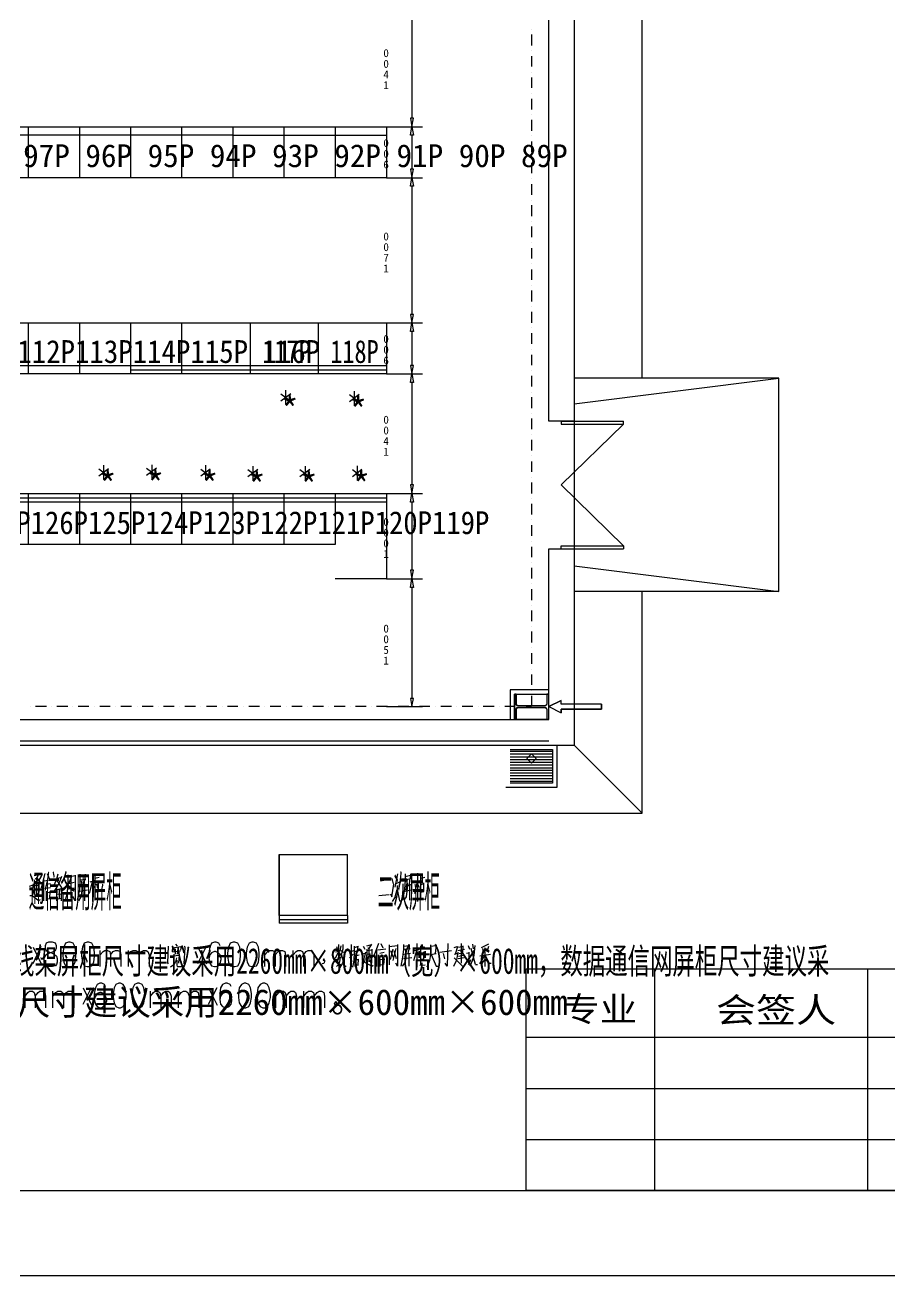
# Model space of a CAD drawing. Header units: metres. Extents: x 17 to 1264, y 17 to 859.
# Drawn here: x 346.4 to 633.8, y 16.9 to 432.6 of the extents above; entities that cross this region are included whole.
import ezdxf

# ---------------------------------------------------------------- set-up
doc = ezdxf.new("R2010")
doc.units = ezdxf.units.M
for name, color, linetype in [('LINES', 7, 'Continuous'), ('POLYLINES', 4, 'Continuous'), ('RECTS', 7, 'Continuous'), ('TEXTS', 3, 'Continuous')]:
    doc.layers.add(name, color=color, linetype=linetype)

msp = doc.modelspace()

# ---------------------------------------------------------------- linework, layer by layer
at = {"layer": 'LINES'}
for p, q in [((528.91, 797.9), (528.91, 193.25)), ((551.51, 315.22), (551.51, 798.05)), ((520.41, 300.96), (520.41, 509.33)), ((528.91, 509.33), (528.91, 300.96)), ((474.91, 435.6), (474.91, 401.62)), ((514.65, 431.14), (514.65, 431.14)), ((514.65, 429.41), (514.65, 425.81)), ((514.65, 424.08), (514.65, 424.08)), ((514.65, 422.21), (514.65, 418.75)), ((514.65, 416.88), (514.65, 416.88)), ((514.65, 415.15), (514.65, 411.7)), ((514.65, 409.82), (514.65, 409.82)), ((514.65, 408.1), (514.65, 404.5)), ((514.65, 402.77), (514.65, 402.77)), ((514.65, 401.04), (514.65, 397.44)), ((347.47, 396), (330.47, 396)), ((364.46, 396), (347.47, 396)), ((381.45, 396), (364.46, 396)), ((398.44, 396), (381.45, 396)), ((415.43, 396), (398.44, 396)), ((415.43, 396), (466.55, 396)), ((466.55, 398.74), (478.51, 398.74)), ((474.91, 396), (474.91, 384.62)), ((514.65, 395.71), (514.65, 395.71)), ((514.65, 393.84), (514.65, 390.38)), ((514.65, 388.66), (514.65, 388.66)), ((514.65, 386.78), (514.65, 383.33)), ((466.55, 381.74), (478.51, 381.74)), ((474.91, 379.01), (474.91, 336.38)), ((514.65, 381.46), (514.65, 381.46)), ((514.65, 379.73), (514.65, 376.13)), ((514.65, 374.4), (514.65, 374.4)), ((514.65, 372.67), (514.65, 369.07)), ((514.65, 367.34), (514.65, 367.34)), ((514.65, 365.62), (514.65, 362.02)), ((514.65, 360.29), (514.65, 360.29)), ((514.65, 358.42), (514.65, 354.96)), ((514.65, 353.23), (514.65, 353.23)), ((514.65, 351.36), (514.65, 347.9)), ((514.65, 346.03), (514.65, 346.03)), ((514.65, 344.3), (514.65, 340.7)), ((514.65, 338.98), (514.65, 338.98)), ((514.65, 337.25), (514.65, 333.65)), ((466.55, 333.65), (478.51, 333.65)), ((474.91, 330.77), (474.91, 319.39)), ((514.65, 331.92), (514.65, 331.92)), ((514.65, 330.19), (514.65, 326.59)), ((514.65, 324.86), (514.65, 324.86)), ((514.65, 322.99), (514.65, 319.54)), ((330.47, 319.39), (347.47, 319.39)), ((347.47, 319.39), (364.46, 319.39)), ((364.46, 319.39), (381.45, 319.39)), ((381.45, 319.39), (398.44, 319.39)), ((381.45, 318.02), (398.44, 318.02)), ((398.44, 319.39), (421.19, 319.39)), ((398.44, 318.02), (421.19, 318.02)), ((421.19, 319.39), (443.8, 319.39)), ((421.19, 318.02), (443.8, 318.02)), ((443.8, 319.39), (466.55, 319.39)), ((443.8, 318.02), (466.55, 318.02)), ((466.55, 316.66), (478.51, 316.66)), ((514.65, 317.66), (514.65, 317.66)), ((474.91, 313.78), (474.91, 279.79)), ((514.65, 315.94), (514.65, 312.48)), ((596.87, 315.22), (528.91, 315.22)), ((528.91, 306.72), (596.87, 315.22)), ((596.87, 244.37), (596.87, 315.22)), ((431.42, 310.03), (434.73, 307.58)), ((434.73, 310.03), (431.42, 307.58)), ((433, 311.18), (433, 306.43)), ((454.17, 309.74), (457.48, 307.3)), ((457.48, 309.74), (454.17, 307.3)), ((455.75, 310.9), (455.75, 306)), ((514.65, 310.61), (514.65, 310.61)), ((514.65, 308.88), (514.65, 305.28)), ((514.65, 303.55), (514.65, 303.55)), ((514.65, 301.82), (514.65, 298.22)), ((528.91, 300.96), (520.41, 300.96)), ((524.59, 300.96), (545.32, 300.96)), ((524.59, 300.96), (524.59, 299.95)), ((524.59, 299.95), (545.32, 299.95)), ((545.32, 299.95), (545.32, 300.96)), ((514.65, 296.5), (514.65, 296.5)), ((514.65, 294.77), (514.65, 291.17)), ((514.65, 289.44), (514.65, 289.44)), ((514.65, 287.57), (514.65, 284.11)), ((370.94, 285.12), (374.11, 282.67)), ((374.11, 285.12), (370.94, 282.67)), ((372.52, 286.27), (372.52, 281.52)), ((386.78, 285.26), (390.09, 282.82)), ((390.09, 285.26), (386.78, 282.82)), ((388.51, 286.42), (388.51, 281.52)), ((404.78, 284.98), (407.95, 282.67)), ((407.95, 284.98), (404.78, 282.67)), ((406.36, 286.27), (406.36, 281.38)), ((420.47, 284.83), (423.79, 282.38)), ((423.79, 284.83), (420.47, 282.38)), ((422.06, 285.98), (422.06, 281.09)), ((437.75, 284.83), (441.07, 282.38)), ((441.07, 284.83), (437.75, 282.38)), ((439.48, 285.98), (439.48, 281.09)), ((455.18, 284.83), (458.35, 282.38)), ((458.35, 284.83), (455.18, 282.38)), ((456.76, 286.13), (456.76, 281.23)), ((514.65, 282.24), (514.65, 282.24)), ((514.65, 280.51), (514.65, 276.91)), ((330.47, 275.47), (347.47, 275.47)), ((347.47, 275.47), (364.46, 275.47)), ((364.46, 275.47), (381.45, 275.47)), ((381.45, 275.47), (398.44, 275.47)), ((398.44, 275.47), (415.43, 275.47)), ((415.43, 275.47), (432.43, 275.47)), ((432.43, 275.47), (449.42, 275.47)), ((449.42, 275.47), (466.55, 275.47)), ((466.55, 276.91), (478.51, 276.91)), ((514.65, 275.18), (514.65, 275.18)), ((347.47, 274.03), (330.47, 274.03)), ((364.46, 274.03), (347.47, 274.03)), ((381.45, 274.03), (364.46, 274.03)), ((398.44, 274.03), (381.45, 274.03)), ((415.43, 274.03), (398.44, 274.03)), ((432.43, 274.03), (415.43, 274.03)), ((449.42, 274.03), (432.43, 274.03)), ((466.55, 274.03), (449.42, 274.03)), ((474.91, 274.03), (474.91, 251.42)), ((514.65, 273.46), (514.65, 269.86)), ((514.65, 268.13), (514.65, 268.13)), ((514.65, 266.4), (514.65, 262.8)), ((514.65, 261.07), (514.65, 261.07)), ((514.65, 259.2), (514.65, 255.74)), ((520.41, 201.74), (520.41, 258.48)), ((520.41, 258.48), (528.91, 258.48)), ((524.59, 259.49), (545.32, 259.49)), ((524.59, 258.48), (524.59, 259.49)), ((524.59, 258.48), (545.32, 258.48)), ((528.91, 258.48), (528.91, 193.25)), ((545.32, 259.49), (545.32, 258.48)), ((514.65, 254.02), (514.65, 254.02)), ((514.65, 252.14), (514.65, 248.69)), ((528.91, 252.86), (596.87, 244.37)), ((466.55, 248.54), (478.51, 248.54)), ((474.91, 245.66), (474.91, 208.8)), ((514.65, 246.82), (514.65, 246.82)), ((514.65, 245.09), (514.65, 241.49)), ((596.87, 244.37), (528.91, 244.37)), ((551.51, 170.64), (551.51, 244.37)), ((514.65, 239.76), (514.65, 239.76)), ((514.65, 238.03), (514.65, 234.43)), ((514.65, 232.7), (514.65, 232.7)), ((514.65, 230.98), (514.65, 227.38)), ((514.65, 225.65), (514.65, 225.65)), ((514.65, 223.78), (514.65, 220.32)), ((514.65, 218.45), (514.65, 218.45)), ((514.65, 216.72), (514.65, 213.26)), ((509.03, 201.74), (509.03, 210.24)), ((509.03, 210.24), (509.61, 210.24)), ((509.61, 210.24), (509.61, 206.93)), ((514.65, 211.39), (514.65, 211.39)), ((514.65, 209.66), (514.65, 206.06)), ((520.41, 210.24), (519.83, 210.24)), ((519.83, 210.24), (519.83, 206.93)), ((520.41, 201.74), (520.41, 210.24)), ((520.41, 206.06), (524.59, 208.08)), ((348.19, 206.06), (348.19, 206.06)), ((353.51, 206.06), (349.91, 206.06)), ((355.24, 206.06), (355.24, 206.06)), ((360.57, 206.06), (356.97, 206.06)), ((362.3, 206.06), (362.3, 206.06)), ((367.63, 206.06), (364.03, 206.06)), ((369.35, 206.06), (369.35, 206.06)), ((374.68, 206.06), (371.23, 206.06)), ((376.55, 206.06), (376.55, 206.06)), ((381.74, 206.06), (378.28, 206.06)), ((383.61, 206.06), (383.61, 206.06)), ((388.94, 206.06), (385.34, 206.06)), ((390.67, 206.06), (390.67, 206.06)), ((395.99, 206.06), (392.39, 206.06)), ((397.72, 206.06), (397.72, 206.06)), ((403.05, 206.06), (399.45, 206.06)), ((404.78, 206.06), (404.78, 206.06)), ((410.11, 206.06), (406.65, 206.06)), ((411.98, 206.06), (411.98, 206.06)), ((417.16, 206.06), (413.71, 206.06)), ((419.03, 206.06), (419.03, 206.06)), ((424.36, 206.06), (420.76, 206.06)), ((426.09, 206.06), (426.09, 206.06)), ((431.42, 206.06), (427.82, 206.06)), ((433.15, 206.06), (433.15, 206.06)), ((438.47, 206.06), (435.02, 206.06)), ((440.2, 206.06), (440.2, 206.06)), ((445.53, 206.06), (442.07, 206.06)), ((447.4, 206.06), (447.4, 206.06)), ((452.73, 206.06), (449.13, 206.06)), ((454.46, 206.06), (454.46, 206.06)), ((459.79, 206.06), (456.19, 206.06)), ((461.51, 206.06), (461.51, 206.06)), ((466.84, 206.06), (463.24, 206.06)), ((466.55, 206.06), (478.51, 206.06)), ((468.57, 206.06), (468.57, 206.06)), ((473.9, 206.06), (470.44, 206.06)), ((475.63, 206.06), (475.63, 206.06)), ((480.95, 206.06), (477.5, 206.06)), ((482.83, 206.06), (482.83, 206.06)), ((488.15, 206.06), (484.55, 206.06)), ((489.88, 206.06), (489.88, 206.06)), ((495.21, 206.06), (491.61, 206.06)), ((496.94, 206.06), (496.94, 206.06)), ((502.27, 206.06), (498.67, 206.06)), ((503.99, 206.06), (503.99, 206.06)), ((509.32, 206.06), (505.87, 206.06)), ((509.61, 205.2), (509.61, 201.74)), ((510.19, 206.35), (519.26, 206.35)), ((510.19, 205.78), (519.26, 205.78)), ((511.19, 206.06), (511.19, 206.06)), ((514.65, 206.06), (512.92, 206.06)), ((519.83, 205.2), (519.83, 201.74)), ((520.41, 206.06), (524.59, 204.05)), ((537.98, 206.93), (537.98, 205.2)), ((140.54, 201.74), (520.41, 201.74)), ((509.61, 201.74), (509.03, 201.74)), ((519.83, 201.74), (520.41, 201.74)), ((132.04, 193.25), (528.91, 193.25)), ((174.52, 194.69), (520.41, 194.69)), ((528.91, 193.25), (551.51, 170.64)), ((507.59, 191.23), (521.71, 191.23)), ((507.59, 190.37), (521.71, 190.37)), ((507.59, 189.36), (521.71, 189.36)), ((507.59, 188.5), (521.71, 188.5)), ((507.59, 187.63), (521.71, 187.63)), ((507.59, 186.77), (521.71, 186.77)), ((507.59, 185.76), (521.71, 185.76)), ((507.59, 184.9), (521.71, 184.9)), ((507.59, 184.03), (521.71, 184.03)), ((507.59, 183.17), (521.71, 183.17)), ((507.59, 182.16), (521.71, 182.16)), ((507.59, 181.3), (521.71, 181.3)), ((109.29, 170.64), (551.51, 170.64)), ((430.84, 156.96), (430.84, 134.06)), ((430.84, 136.66), (430.84, 156.96)), ((430.84, 156.96), (453.59, 156.96)), ((453.59, 136.66), (453.59, 156.96)), ((348.47, 149.76), (348.91, 148.46)), ((349.48, 149.9), (350.63, 150.19)), ((350.92, 150.48), (350.2, 148.75)), ((352.94, 150.62), (351.79, 145.87)), ((353.8, 150.62), (354.38, 148.9)), ((357.26, 150.34), (356.83, 148.75)), ((360.71, 149.47), (363.02, 149.9)), ((364.6, 149.62), (366.47, 150.05)), ((366.33, 148.75), (366.47, 150.34)), ((368.78, 150.62), (368.78, 141.26)), ((369.64, 149.9), (369.64, 141.84)), ((470.15, 150.48), (469.29, 146.02)), ((472.75, 149.62), (474.47, 150.05)), ((474.47, 148.9), (474.62, 150.48)), ((476.78, 150.77), (476.78, 141.26)), ((477.79, 149.9), (477.79, 141.98)), ((347.9, 146.45), (349.05, 146.88)), ((349.48, 148.46), (349.48, 143.57)), ((349.48, 147.89), (351.07, 148.32)), ((349.77, 146.59), (350.63, 146.74)), ((349.91, 149.18), (350.35, 148.18)), ((350.2, 148.03), (350.2, 143.42)), ((352.51, 148.75), (352.51, 141.55)), ((352.79, 148.18), (355.24, 148.61)), ((353.37, 147.02), (354.81, 147.31)), ((354.81, 145.87), (353.37, 145.58)), ((356.83, 148.75), (356.11, 146.88)), ((356.83, 149.04), (358.41, 149.33)), ((356.83, 145.15), (358.41, 145.58)), ((356.83, 145.58), (356.83, 141.55)), ((358.55, 145.73), (358.41, 141.55)), ((362.73, 145.73), (360.86, 145.44)), ((361, 147.31), (362.73, 147.74)), ((361.72, 142.27), (361.72, 149.62)), ((364.6, 148.46), (366.62, 148.75)), ((364.75, 146.45), (366.76, 147.02)), ((365.03, 148.18), (365.32, 146.88)), ((366.19, 148.46), (365.9, 146.74)), ((366.19, 146.74), (366.19, 141.55)), ((367.77, 144), (368.78, 147.89)), ((369.35, 148.18), (367.91, 147.74)), ((368.78, 147.17), (369.35, 145.87)), ((371.08, 149.33), (369.64, 148.9)), ((370.79, 147.02), (369.64, 146.88)), ((370.79, 144.58), (370.79, 147.31)), ((464.54, 148.18), (466.84, 148.61)), ((468.28, 148.9), (468.71, 147.17)), ((469.58, 147.31), (471.02, 147.89)), ((470.01, 146.59), (470.01, 145.3)), ((471.16, 148.18), (470.59, 146.3)), ((472.75, 148.46), (474.62, 148.9)), ((472.89, 146.45), (474.91, 147.02)), ((473.18, 148.18), (473.47, 146.88)), ((474.19, 148.46), (474.04, 146.74)), ((474.19, 146.74), (474.19, 141.7)), ((475.91, 144), (476.78, 147.89)), ((477.35, 148.18), (476.06, 147.89)), ((476.78, 147.17), (477.35, 146.02)), ((479.23, 149.33), (477.79, 148.9)), ((478.94, 147.17), (477.79, 146.88)), ((478.94, 144.58), (478.94, 147.46)), ((349.77, 145.15), (350.63, 145.44)), ((351.07, 141.7), (351.5, 141.98)), ((353.37, 144.72), (353.37, 141.55)), ((353.37, 144.14), (354.67, 144.43)), ((353.37, 142.13), (354.67, 142.27)), ((354.67, 144.72), (354.52, 142.27)), ((358.41, 142.27), (356.83, 141.98)), ((356.97, 143.71), (358.27, 143.86)), ((357.69, 145.3), (357.69, 142.27)), ((364.6, 144.72), (367.19, 145.15)), ((369.5, 141.84), (371.23, 142.13)), ((369.64, 144.43), (370.79, 144.58)), ((463.96, 143.28), (467.42, 143.57)), ((469.43, 142.85), (468.43, 141.26)), ((469.43, 142.85), (470.01, 145.3)), ((470.01, 145.3), (470.87, 141.55)), ((470.87, 141.55), (471.45, 141.55)), ((472.75, 144.72), (475.19, 145.3)), ((477.64, 141.98), (479.37, 142.13)), ((477.79, 144.43), (478.94, 144.58)), ((453.59, 136.66), (430.84, 136.66)), ((430.84, 135.36), (453.59, 135.36)), ((453.59, 134.06), (430.84, 134.06)), ((453.59, 136.66), (453.59, 134.06)), ((349.05, 120.67), (351.79, 126.43)), ((349.05, 126.14), (351.79, 120.53)), ((371.37, 119.66), (371.37, 124.99)), ((380.73, 119.66), (380.73, 124.99)), ((395.42, 126.29), (395.27, 124.56)), ((395.42, 125.86), (398.15, 126.29)), ((395.42, 124.56), (398.01, 124.85)), ((396.28, 125.57), (396.28, 123.84)), ((396.43, 127.15), (397, 126.43)), ((397.15, 125.71), (397, 123.84)), ((398.3, 126.43), (398.01, 125.14)), ((403.77, 120.67), (406.65, 126.43)), ((403.77, 126.14), (406.65, 120.53)), ((426.09, 119.66), (426.09, 124.99)), ((435.45, 119.66), (435.45, 124.99)), ((449.56, 124.56), (451.58, 124.99)), ((449.85, 126.29), (450.28, 125.14)), ((450.57, 127.01), (450.57, 123.12)), ((451.29, 126.58), (451, 124.85)), ((454.31, 124.56), (455.61, 124.99)), ((457.05, 126.29), (455.75, 125.86)), ((457.05, 124.85), (455.75, 124.56)), ((456.91, 124.85), (457.05, 126.43)), ((458.78, 126.43), (459.35, 125.42)), ((459.93, 126.58), (461.23, 126.86)), ((459.93, 125.42), (459.93, 121.39)), ((459.93, 124.99), (461.66, 125.28)), ((460.36, 126), (460.79, 125.28)), ((461.51, 127.15), (460.65, 125.71)), ((460.65, 125.14), (460.65, 121.25)), ((463.82, 127.3), (462.38, 123.41)), ((463.24, 125.71), (463.24, 119.66)), ((463.67, 125.28), (466.27, 125.57)), ((464.68, 127.3), (465.26, 125.86)), ((467.42, 126.86), (467.42, 120.24)), ((467.42, 126.29), (470.15, 126.72)), ((468.57, 125.42), (467.71, 121.97)), ((467.85, 124.99), (468.71, 122.83)), ((469.58, 125.71), (468.57, 121.68)), ((469, 124.99), (469.72, 122.4)), ((472.17, 126.43), (474.19, 126.72)), ((472.17, 125.42), (474.33, 125.71)), ((472.75, 125.28), (472.89, 124.13)), ((473.9, 125.42), (473.61, 123.98)), ((474.19, 125.71), (474.19, 127.01)), ((475.63, 121.68), (476.63, 124.99)), ((477.35, 125.28), (475.77, 124.85)), ((476.63, 127.3), (476.63, 119.52)), ((477.79, 126.58), (477.79, 120.1)), ((479.23, 126.14), (477.79, 125.86)), ((482.97, 126.58), (481.1, 126.29)), ((482.83, 123.98), (483.11, 126.86)), ((484.27, 124.42), (488.15, 124.99)), ((489.02, 126), (490.03, 126.29)), ((489.45, 123.84), (490.17, 126.43)), ((490.17, 124.99), (492.47, 125.42)), ((492.04, 126.29), (490.46, 126)), ((491.32, 127.3), (491.32, 120.82)), ((491.9, 124.27), (492.04, 126.58)), ((493.63, 126.72), (494.06, 125.42)), ((496.07, 120.38), (494.63, 125.71)), ((495.07, 127.15), (495.35, 125.57)), ((500.39, 127.15), (497.95, 125.86)), ((498.38, 125.71), (498.67, 124.56)), ((499.1, 126), (499.39, 124.85)), ((500.39, 126.29), (499.82, 124.42)), ((395.85, 123.84), (395.85, 121.25)), ((395.85, 123.26), (397.43, 123.41)), ((397.58, 123.55), (397.43, 120.82)), ((445.67, 121.97), (445.67, 122.11)), ((445.67, 121.97), (445.67, 121.68)), ((445.82, 121.97), (445.67, 121.97)), ((450.57, 124.7), (449.42, 122.4)), ((449.56, 121.97), (451, 122.4)), ((450.57, 124.56), (451.29, 123.41)), ((451.72, 124.42), (453.02, 124.56)), ((455.47, 123.84), (454.17, 122.54)), ((455.61, 123.12), (457.48, 123.55)), ((456.04, 122.11), (456.04, 119.66)), ((457.19, 121.97), (456.04, 121.68)), ((456.47, 124.7), (456.47, 121.82)), ((457.05, 120.24), (457.19, 122.11)), ((458.2, 123.84), (459.35, 124.13)), ((460.22, 123.84), (461.08, 123.98)), ((460.22, 122.69), (461.23, 122.98)), ((465.83, 123.26), (464.11, 122.98)), ((464.25, 124.13), (465.69, 124.42)), ((464.25, 122.4), (464.25, 119.66)), ((464.25, 121.97), (465.55, 122.11)), ((465.69, 122.4), (465.55, 120.38)), ((472.17, 122.4), (474.91, 122.69)), ((472.31, 123.84), (474.47, 124.13)), ((473.9, 123.98), (473.9, 119.81)), ((476.63, 124.42), (477.35, 123.41)), ((478.94, 124.27), (477.79, 124.13)), ((477.79, 122.11), (479.08, 122.26)), ((478.94, 122.26), (478.94, 124.56)), ((481.1, 123.7), (482.97, 123.98)), ((485.85, 122.26), (485.42, 123.98)), ((489.02, 122.54), (491.9, 119.66)), ((489.16, 123.84), (490.17, 124.13)), ((492.33, 122.54), (490.31, 122.26)), ((490.46, 123.12), (492.04, 123.41)), ((490.6, 123.98), (492.04, 124.13)), ((493.91, 124.13), (493.05, 123.98)), ((493.77, 120.38), (494.63, 121.97)), ((493.91, 124.42), (493.91, 120.82)), ((495.21, 121.97), (494.2, 119.81)), ((499.24, 123.55), (497.37, 120.53)), ((497.51, 123.26), (501.11, 123.84)), ((499.24, 124.56), (499.24, 119.66)), ((456.04, 120.1), (457.19, 120.24)), ((461.66, 119.81), (462.09, 120.1)), ((464.25, 120.24), (465.55, 120.38)), ((477.64, 120.1), (479.37, 120.24)), ((491.9, 119.66), (492.47, 119.81)), ((496.07, 120.38), (496.79, 120.38)), ((512.92, 118.94), (668.87, 118.94)), ((512.92, 45.22), (512.92, 118.94)), ((555.55, 118.94), (555.55, 45.22)), ((626.39, 118.8), (626.39, 45.22)), ((365.75, 107.14), (368.49, 112.75)), ((365.75, 112.61), (368.49, 106.85)), ((407.37, 107.14), (410.25, 112.75)), ((407.37, 112.61), (410.25, 106.85)), ((346.46, 105.98), (346.46, 111.46)), ((355.67, 105.98), (355.67, 111.46)), ((388.07, 105.98), (388.07, 111.46)), ((397.43, 105.98), (397.43, 111.46)), ((429.69, 105.98), (429.69, 111.46)), ((439.05, 105.98), (439.05, 111.46)), ((512.92, 96.19), (668.87, 96.19)), ((512.92, 79.2), (668.87, 79.2)), ((512.92, 62.21), (668.87, 62.21)), ((87.76, 45.22), (1179.14, 45.22)), ((668.87, 45.22), (512.92, 45.22))]:
    msp.add_line(p, q, dxfattribs=at)
at = {"layer": 'POLYLINES'}
for points in [[(474.47, 401.62), (474.91, 398.74), (475.48, 401.62), (474.47, 401.62)], [(474.47, 401.62), (474.91, 398.74), (475.48, 401.62), (474.47, 401.62)], [(474.91, 398.74), (475.48, 396), (474.47, 396), (474.91, 398.74)], [(474.91, 398.74), (475.48, 396), (474.47, 396), (474.91, 398.74)], [(474.47, 384.62), (474.91, 381.74), (475.48, 384.62), (474.47, 384.62)], [(474.47, 384.62), (474.91, 381.74), (475.48, 384.62), (474.47, 384.62)], [(474.91, 381.74), (475.48, 379.01), (474.47, 379.01), (474.91, 381.74)], [(474.91, 381.74), (475.48, 379.01), (474.47, 379.01), (474.91, 381.74)], [(474.47, 336.38), (474.91, 333.65), (475.48, 336.38), (474.47, 336.38)], [(474.47, 336.38), (474.91, 333.65), (475.48, 336.38), (474.47, 336.38)], [(474.91, 333.65), (475.48, 330.77), (474.47, 330.77), (474.91, 333.65)], [(474.91, 333.65), (475.48, 330.77), (474.47, 330.77), (474.91, 333.65)], [(474.47, 319.39), (474.91, 316.66), (475.48, 319.39), (474.47, 319.39)], [(474.47, 319.39), (474.91, 316.66), (475.48, 319.39), (474.47, 319.39)], [(474.91, 316.66), (475.48, 313.78), (474.47, 313.78), (474.91, 316.66)], [(474.91, 316.66), (475.48, 313.78), (474.47, 313.78), (474.91, 316.66)], [(524.59, 279.74), (545.32, 299.93)], [(474.47, 279.79), (474.91, 276.91), (475.48, 279.79), (474.47, 279.79)], [(474.47, 279.79), (474.91, 276.91), (475.48, 279.79), (474.47, 279.79)], [(545.32, 259.54), (524.59, 279.74)], [(474.91, 276.91), (475.48, 274.03), (474.47, 274.03), (474.91, 276.91)], [(474.91, 276.91), (475.48, 274.03), (474.47, 274.03), (474.91, 276.91)], [(474.47, 251.42), (474.91, 248.54), (475.48, 251.42), (474.47, 251.42)], [(474.47, 251.42), (474.91, 248.54), (475.48, 251.42), (474.47, 251.42)], [(474.91, 248.54), (475.48, 245.66), (474.47, 245.66), (474.91, 248.54)], [(474.91, 248.54), (475.48, 245.66), (474.47, 245.66), (474.91, 248.54)], [(474.47, 208.8), (474.91, 206.06), (475.48, 208.8), (474.47, 208.8)], [(474.47, 208.8), (474.91, 206.06), (475.48, 208.8), (474.47, 208.8)], [(520.41, 211.68), (507.59, 211.68), (507.59, 201.74), (520.41, 201.74)], [(520.41, 201.74), (509.03, 201.74), (509.03, 210.24), (520.41, 210.24)], [(519.26, 205.78), (519.4, 205.78), (519.55, 205.63), (519.69, 205.49), (519.69, 205.34), (519.83, 205.2), (519.83, 201.74), (520.41, 201.74), (520.41, 210.24), (519.83, 210.24), (519.83, 206.93), (519.69, 206.64), (519.69, 206.5), (519.55, 206.5), (519.4, 206.35), (519.26, 206.35), (510.19, 206.35), (509.9, 206.35), (509.75, 206.5), (509.61, 206.5), (509.61, 206.64), (509.61, 206.93), (509.61, 210.24), (509.03, 210.24), (509.03, 201.74), (509.61, 201.74), (509.61, 205.2), (509.61, 205.34), (509.61, 205.49), (509.75, 205.63), (509.9, 205.78), (510.19, 205.78), (519.26, 205.78)], [(519.26, 205.78), (519.4, 205.78), (519.55, 205.63), (519.69, 205.49), (519.69, 205.34), (519.83, 205.2), (519.83, 201.74), (520.41, 201.74), (520.41, 210.24), (519.83, 210.24), (519.83, 206.93), (519.69, 206.64), (519.69, 206.5), (519.55, 206.5), (519.4, 206.35), (519.26, 206.35), (510.19, 206.35), (509.9, 206.35), (509.75, 206.5), (509.61, 206.5), (509.61, 206.64), (509.61, 206.93), (509.61, 210.24), (509.03, 210.24), (509.03, 201.74), (509.61, 201.74), (509.61, 205.2), (509.61, 205.34), (509.61, 205.49), (509.75, 205.63), (509.9, 205.78), (510.19, 205.78), (519.26, 205.78)], [(524.59, 206.93), (524.59, 208.08), (520.41, 206.06), (524.59, 204.05), (524.59, 205.2), (537.98, 205.2), (537.98, 206.93), (524.59, 206.93)], [(524.59, 206.93), (524.59, 208.08), (520.41, 206.06), (524.59, 204.05), (524.59, 205.2), (537.98, 205.2), (537.98, 206.93), (524.59, 206.93)], [(537.98, 206.93), (524.59, 206.93), (524.59, 208.08)], [(509.57, 206.89), (510.14, 206.32)], [(510.14, 205.75), (509.57, 205.19)], [(519.21, 206.32), (519.77, 206.89)], [(519.77, 205.19), (519.21, 205.75)], [(537.98, 205.2), (524.59, 205.2), (524.59, 204.05)], [(516.23, 188.85), (514.67, 190.41), (513.11, 188.85), (514.67, 187.29), (516.23, 188.85), (516.23, 188.85)], [(359.99, 142.13), (360.43, 143.71), (360.71, 146.74), (360.71, 150.19)], [(363.02, 150.05), (363.02, 141.55), (362.3, 142.99)], [(364.6, 150.34), (364.6, 148.46), (364.46, 145.3), (363.74, 141.7)], [(472.75, 150.48), (472.75, 148.46), (472.46, 145.3), (471.88, 141.7)], [(349.05, 147.17), (348.91, 145.44), (349.05, 144.58), (348.76, 143.28)], [(351.07, 148.46), (350.92, 142.99), (350.49, 144)], [(358.55, 149.62), (357.69, 147.46), (356.68, 145.58), (355.82, 144.43)], [(356.97, 148.32), (358.99, 145.15), (359.42, 145.3)], [(365.32, 146.59), (365.32, 144.72), (364.89, 142.85), (364.17, 141.55)], [(467.85, 143.86), (468.28, 142.85), (469, 147.02)], [(473.47, 146.59), (473.32, 144.72), (473.03, 142.85), (472.31, 141.7)], [(348.04, 143.28), (348.76, 143.28), (351.07, 141.55)], [(354.23, 127.73), (353.37, 127.44), (353.08, 126.58), (353.08, 125.86), (353.37, 124.99), (353.95, 124.7), (355.24, 124.27), (356.11, 123.84), (356.83, 123.12), (357.11, 122.4), (357.11, 121.1), (356.83, 120.38), (356.54, 119.95), (355.53, 119.66), (354.23, 119.66), (353.37, 119.95), (353.08, 120.38), (352.79, 121.1), (352.79, 122.4), (353.08, 123.12), (353.66, 123.84), (354.67, 124.27), (355.82, 124.7), (356.54, 124.99), (356.83, 125.86), (356.83, 126.58), (356.54, 127.44), (355.53, 127.73), (354.23, 127.73)], [(360.86, 127.73), (359.85, 127.44), (359.27, 126.14), (358.99, 124.27), (358.99, 123.12), (359.27, 121.1), (359.85, 119.95), (360.86, 119.66), (361.43, 119.66), (362.44, 119.95), (363.02, 121.1), (363.31, 123.12), (363.31, 124.27), (363.02, 126.14), (362.44, 127.44), (361.43, 127.73), (360.86, 127.73)], [(367.05, 127.73), (366.04, 127.44), (365.47, 126.14), (365.18, 124.27), (365.18, 123.12), (365.47, 121.1), (366.04, 119.95), (367.05, 119.66), (367.63, 119.66), (368.63, 119.95), (369.21, 121.1), (369.5, 123.12), (369.5, 124.27), (369.21, 126.14), (368.63, 127.44), (367.63, 127.73), (367.05, 127.73)], [(371.37, 123.55), (372.38, 124.7), (372.95, 124.99), (373.82, 124.99), (374.54, 124.7), (374.83, 123.55), (374.83, 119.66)], [(374.83, 123.55), (375.69, 124.7), (376.41, 124.99), (377.27, 124.99), (377.99, 124.7), (378.28, 123.55), (378.28, 119.66)], [(380.73, 123.55), (381.59, 124.7), (382.31, 124.99), (383.18, 124.99), (383.9, 124.7), (384.19, 123.55), (384.19, 119.66)], [(384.19, 123.55), (385.05, 124.7), (385.77, 124.99), (386.63, 124.99), (387.21, 124.7), (387.64, 123.55), (387.64, 119.66)], [(393.94, 126.5), (393.74, 120.87), (394, 120.54)], [(399.24, 120.54), (399.57, 126.16), (399.31, 126.5)], [(411.26, 126.58), (410.83, 127.44), (409.96, 127.73), (409.39, 127.73), (408.38, 127.44), (407.8, 126.14), (407.51, 124.27), (407.51, 122.4), (407.8, 120.82), (408.38, 119.95), (409.39, 119.66), (409.67, 119.66), (410.54, 119.95), (411.26, 120.82), (411.55, 121.97), (411.55, 122.4), (411.26, 123.55), (410.54, 124.27), (409.67, 124.7), (409.39, 124.7), (408.38, 124.27), (407.8, 123.55), (407.51, 122.4)], [(415.58, 127.73), (414.57, 127.44), (413.99, 126.14), (413.71, 124.27), (413.71, 123.12), (413.99, 121.1), (414.57, 119.95), (415.58, 119.66), (416.15, 119.66), (417.16, 119.95), (417.74, 121.1), (418.03, 123.12), (418.03, 124.27), (417.74, 126.14), (417.16, 127.44), (416.15, 127.73), (415.58, 127.73)], [(421.77, 127.73), (420.91, 127.44), (420.19, 126.14), (419.9, 124.27), (419.9, 123.12), (420.19, 121.1), (420.91, 119.95), (421.77, 119.66), (422.35, 119.66), (423.35, 119.95), (423.93, 121.1), (424.22, 123.12), (424.22, 124.27), (423.93, 126.14), (423.35, 127.44), (422.35, 127.73), (421.77, 127.73)], [(426.09, 123.55), (427.1, 124.7), (427.67, 124.99), (428.68, 124.99), (429.26, 124.7), (429.55, 123.55), (429.55, 119.66)], [(429.55, 123.55), (430.55, 124.7), (431.13, 124.99), (431.99, 124.99), (432.71, 124.7), (433, 123.55), (433, 119.66)], [(435.45, 123.55), (436.46, 124.7), (437.03, 124.99), (437.9, 124.99), (438.62, 124.7), (438.91, 123.55), (438.91, 119.66)], [(438.91, 123.55), (439.77, 124.7), (440.49, 124.99), (441.35, 124.99), (441.93, 124.7), (442.36, 123.55), (442.36, 119.66)], [(452.01, 127.01), (452.01, 125.42), (451.72, 124.42), (451.29, 122.69)], [(454.46, 120.67), (454.89, 119.66), (454.89, 127.01)], [(455.75, 126.43), (455.75, 124.42), (455.61, 121.68), (455.18, 119.52)], [(461.66, 125.42), (461.51, 120.82), (460.94, 121.68)], [(470.15, 127.01), (470.15, 119.81), (469.58, 120.82)], [(472.17, 127.01), (472.17, 125.42), (471.88, 122.83), (471.31, 119.81)], [(481.1, 126.86), (481.1, 123.7), (480.81, 121.68), (479.95, 119.52)], [(486.86, 127.3), (486.71, 119.81), (485.99, 120.82)], [(495.21, 121.97), (495.64, 123.41), (495.93, 126.72)], [(396.71, 122.54), (396.43, 121.25), (395.85, 120.24), (394.7, 119.52)], [(396.86, 121.82), (396.86, 120.1), (397, 119.66), (398.59, 119.66), (398.44, 121.25)], [(445.96, 121.82), (445.96, 121.39), (445.82, 120.96), (445.53, 120.67), (445.1, 120.53)], [(445.95, 121.9), (445.68, 122.24), (445.41, 121.9)], [(445.41, 121.9), (445.68, 121.56), (445.95, 121.9)], [(445.88, 121.9), (445.68, 122.16), (445.48, 121.9)], [(445.48, 121.9), (445.68, 121.65), (445.88, 121.9)], [(451.15, 122.83), (450.86, 121.25), (450.43, 120.24), (449.85, 119.66)], [(450.57, 122.98), (450.14, 121.1), (451.29, 120.24)], [(452.44, 124.56), (452.3, 122.4), (451.87, 120.82), (451, 119.38)], [(451.58, 123.41), (452.59, 119.81), (453.16, 119.81)], [(458.35, 121.25), (459.21, 121.1), (461.66, 119.81)], [(459.5, 124.42), (459.21, 122.98), (459.35, 122.26), (459.21, 121.1)], [(472.89, 123.84), (472.89, 122.4), (472.46, 120.82), (471.74, 119.81)], [(481.39, 123.7), (482.97, 119.81), (483.69, 119.81)], [(490.17, 124.42), (489.74, 121.82), (488.73, 119.66)], [(499.24, 123.55), (500.68, 120.82), (501.26, 120.82)], [(373.1, 113.04), (372.81, 113.76), (371.95, 114.19), (371.23, 114.19), (370.36, 113.76), (369.79, 112.61), (369.35, 110.74), (369.35, 108.72), (369.79, 107.14), (370.36, 106.42), (371.23, 105.98), (371.66, 105.98), (372.52, 106.42), (373.1, 107.14), (373.53, 108.29), (373.53, 108.72), (373.1, 109.87), (372.52, 110.74), (371.66, 111.02), (371.23, 111.02), (370.36, 110.74), (369.79, 109.87), (369.35, 108.72)], [(377.56, 114.19), (376.55, 113.76), (375.98, 112.61), (375.69, 110.74), (375.69, 109.44), (375.98, 107.57), (376.55, 106.42), (377.56, 105.98), (378.14, 105.98), (379, 106.42), (379.72, 107.57), (380.01, 109.44), (380.01, 110.74), (379.72, 112.61), (379, 113.76), (378.14, 114.19), (377.56, 114.19)], [(383.75, 114.19), (382.75, 113.76), (382.17, 112.61), (381.88, 110.74), (381.88, 109.44), (382.17, 107.57), (382.75, 106.42), (383.75, 105.98), (384.33, 105.98), (385.34, 106.42), (385.91, 107.57), (386.2, 109.44), (386.2, 110.74), (385.91, 112.61), (385.34, 113.76), (384.33, 114.19), (383.75, 114.19)], [(414.86, 113.04), (414.57, 113.76), (413.56, 114.19), (412.99, 114.19), (411.98, 113.76), (411.4, 112.61), (411.11, 110.74), (411.11, 108.72), (411.4, 107.14), (411.98, 106.42), (412.99, 105.98), (413.27, 105.98), (414.28, 106.42), (414.86, 107.14), (415.15, 108.29), (415.15, 108.72), (414.86, 109.87), (414.28, 110.74), (413.27, 111.02), (412.99, 111.02), (411.98, 110.74), (411.4, 109.87), (411.11, 108.72)], [(419.18, 114.19), (418.31, 113.76), (417.59, 112.61), (417.31, 110.74), (417.31, 109.44), (417.59, 107.57), (418.31, 106.42), (419.18, 105.98), (419.75, 105.98), (420.76, 106.42), (421.34, 107.57), (421.63, 109.44), (421.63, 110.74), (421.34, 112.61), (420.76, 113.76), (419.75, 114.19), (419.18, 114.19)], [(425.37, 114.19), (424.51, 113.76), (423.79, 112.61), (423.5, 110.74), (423.5, 109.44), (423.79, 107.57), (424.51, 106.42), (425.37, 105.98), (426.09, 105.98), (426.95, 106.42), (427.53, 107.57), (427.96, 109.44), (427.96, 110.74), (427.53, 112.61), (426.95, 113.76), (426.09, 114.19), (425.37, 114.19)], [(346.46, 109.87), (347.32, 111.02), (347.9, 111.46), (348.91, 111.46), (349.48, 111.02), (349.77, 109.87), (349.77, 105.98)], [(349.77, 109.87), (350.78, 111.02), (351.35, 111.46), (352.36, 111.46), (352.94, 111.02), (353.23, 109.87), (353.23, 105.98)], [(355.67, 109.87), (356.68, 111.02), (357.26, 111.46), (358.27, 111.46), (358.84, 111.02), (359.13, 109.87), (359.13, 105.98)], [(359.13, 109.87), (360.14, 111.02), (360.71, 111.46), (361.72, 111.46), (362.3, 111.02), (362.59, 109.87), (362.59, 105.98)], [(388.07, 109.87), (389.08, 111.02), (389.66, 111.46), (390.52, 111.46), (391.24, 111.02), (391.53, 109.87), (391.53, 105.98)], [(391.53, 109.87), (392.39, 111.02), (393.11, 111.46), (393.98, 111.46), (394.55, 111.02), (394.99, 109.87), (394.99, 105.98)], [(397.43, 109.87), (398.3, 111.02), (399.02, 111.46), (399.88, 111.46), (400.46, 111.02), (400.89, 109.87), (400.89, 105.98)], [(400.89, 109.87), (401.75, 111.02), (402.33, 111.46), (403.34, 111.46), (403.91, 111.02), (404.2, 109.87), (404.2, 105.98)], [(429.69, 109.87), (430.7, 111.02), (431.27, 111.46), (432.28, 111.46), (432.86, 111.02), (433.15, 109.87), (433.15, 105.98)], [(433.15, 109.87), (434.15, 111.02), (434.73, 111.46), (435.74, 111.46), (436.31, 111.02), (436.6, 109.87), (436.6, 105.98)], [(439.05, 109.87), (440.06, 111.02), (440.63, 111.46), (441.64, 111.46), (442.22, 111.02), (442.51, 109.87), (442.51, 105.98)], [(442.51, 109.87), (443.51, 111.02), (444.09, 111.46), (444.95, 111.46), (445.67, 111.02), (445.96, 109.87), (445.96, 105.98)], [(450.19, 107.36), (449.65, 108.04), (449.1, 107.36)], [(449.1, 107.36), (449.65, 106.68), (450.19, 107.36)], [(450.12, 107.36), (449.65, 107.96), (449.17, 107.36)], [(449.17, 107.36), (449.65, 106.77), (450.12, 107.36)]]:
    msp.add_lwpolyline(points, dxfattribs=at)
at = {"layer": 'RECTS'}
for points in [[(16.84, 858.82), (1207.43, 858.82), (1207.43, 16.85), (16.84, 16.85)], [(330.47, 398.74), (347.47, 398.74), (347.47, 381.74), (330.47, 381.74)], [(347.47, 398.74), (364.46, 398.74), (364.46, 381.74), (347.47, 381.74)], [(364.46, 398.74), (381.45, 398.74), (381.45, 381.74), (364.46, 381.74)], [(381.45, 398.74), (398.44, 398.74), (398.44, 381.74), (381.45, 381.74)], [(398.44, 398.74), (415.43, 398.74), (415.43, 381.74), (398.44, 381.74)], [(415.43, 398.74), (432.43, 398.74), (432.43, 381.74), (415.43, 381.74)], [(432.43, 398.74), (449.42, 398.74), (449.42, 381.74), (432.43, 381.74)], [(449.42, 398.74), (466.55, 398.74), (466.55, 381.74), (449.42, 381.74)], [(330.47, 333.65), (347.47, 333.65), (347.47, 316.66), (330.47, 316.66)], [(347.47, 333.65), (364.46, 333.65), (364.46, 316.66), (347.47, 316.66)], [(364.46, 333.65), (381.45, 333.65), (381.45, 316.66), (364.46, 316.66)], [(381.45, 333.65), (398.44, 333.65), (398.44, 316.66), (381.45, 316.66)], [(398.44, 333.65), (421.19, 333.65), (421.19, 316.66), (398.44, 316.66)], [(421.19, 333.65), (443.8, 333.65), (443.8, 316.66), (421.19, 316.66)], [(443.8, 333.65), (466.55, 333.65), (466.55, 316.66), (443.8, 316.66)], [(330.47, 276.91), (347.47, 276.91), (347.47, 259.92), (330.47, 259.92)], [(347.47, 276.91), (364.46, 276.91), (364.46, 259.92), (347.47, 259.92)], [(364.46, 276.91), (381.45, 276.91), (381.45, 259.92), (364.46, 259.92)], [(381.45, 276.91), (398.44, 276.91), (398.44, 259.92), (381.45, 259.92)], [(398.44, 276.91), (415.43, 276.91), (415.43, 259.92), (398.44, 259.92)], [(415.43, 276.91), (432.43, 276.91), (432.43, 259.92), (415.43, 259.92)], [(432.43, 276.91), (449.42, 276.91), (449.42, 259.92), (432.43, 259.92)], [(449.42, 276.91), (466.55, 276.91), (466.55, 248.54), (449.42, 248.54)], [(506.15, 193.25), (523.15, 193.25), (523.15, 179.14), (506.15, 179.14)], [(507.59, 191.81), (521.71, 191.81), (521.71, 180.58), (507.59, 180.58)]]:
    msp.add_lwpolyline(points, dxfattribs=at)

# ---------------------------------------------------------------- texts
at = {"layer": 'TEXTS'}
for s, height, p in [('0', 2.66, (465.48, 421.91)), ('0', 2.66, (465.48, 418.36)), ('4', 2.66, (465.48, 414.81)), ('1', 2.66, (465.48, 411.26)), ('104P103P102P101P100P 99P 98P 97P 96P 95P 94P 93P 92P 91P 90P 89P', 7.6, (195.83, 385.35)), ('0', 2.66, (465.48, 392.01)), ('0', 2.66, (465.48, 388.46)), ('6', 2.66, (465.48, 384.91)), ('0', 2.66, (465.48, 360.99)), ('0', 2.66, (465.48, 357.45)), ('7', 2.66, (465.48, 353.9)), ('1', 2.66, (465.48, 350.35)), ('0', 2.66, (465.48, 326.92)), ('0', 2.66, (465.48, 323.37)), ('6', 2.66, (465.48, 319.82)), ('0', 2.66, (465.48, 300.08)), ('4', 2.66, (465.48, 292.99)), ('0', 2.66, (465.48, 296.53)), ('1', 2.66, (465.48, 289.44)), ('0', 2.66, (465.48, 266.1)), ('0', 2.66, (465.48, 262.55)), ('0', 2.66, (465.48, 259)), ('1', 2.66, (465.48, 255.46)), ('0', 2.66, (465.48, 230.67)), ('0', 2.66, (465.48, 227.13)), ('5', 2.66, (465.48, 223.58)), ('1', 2.66, (465.48, 220.03)), ('2260mm×600mm×1000mm（深），其他屏柜尺寸建议采用2260mm×600mm×600mm', 8.55, (132.62, 103.59))]:
    msp.add_text(s, height=height, dxfattribs=at).set_placement(p)
for s, height, width, p in [('107P 108P109P110P111P112P113P114P115P 116P', 7.6, 0.926828, (243.21, 320.27)), ('117P', 7.6, 0.777778, (425.23, 320.27)), ('118P', 7.6, 0.777778, (447.83, 320.27)), ('*', 8.91, 0.969181, (431.42, 300.19)), ('*', 8.91, 0.969181, (454.17, 299.91)), ('*', 8.91, 0.969181, (370.94, 275.28)), ('*', 8.91, 0.969181, (386.78, 275.43)), ('*', 8.91, 0.969181, (404.78, 275.28)), ('*', 8.91, 0.969181, (420.47, 274.99)), ('*', 8.91, 0.969181, (437.75, 274.99)), ('*', 8.91, 0.969181, (455.18, 275.14)), ('134P133P132P131P130P129P128P127P126P125P124P123P122P121P120P119P', 7.6, 0.921325, (195.83, 263.39)), ('通信备用屏柜', 10.39, 0.381771, (347.61, 139.45)), ('二次屏柜', 10.39, 0.381771, (463.67, 139.45)), (': 1.本站不设单独通信机房，通信设备安装在二次设备室内，光纤配线架屏柜尺寸建议采用2260mm×800mm（宽）×600mm，数据通信网屏柜尺寸建议采', 8.55, 0.670093, (117.93, 117.27)), ('专业', 8.23, 1.166667, (524.87, 101.41)), ('会签人', 8.23, 1.244444, (575.99, 101.12)), ('。', 8.55, 0.970141, (448.12, 104.38))]:
    msp.add_text(s, height=height, dxfattribs=dict(at, width=width)).set_placement(p)

doc.saveas('drawing.dxf')
